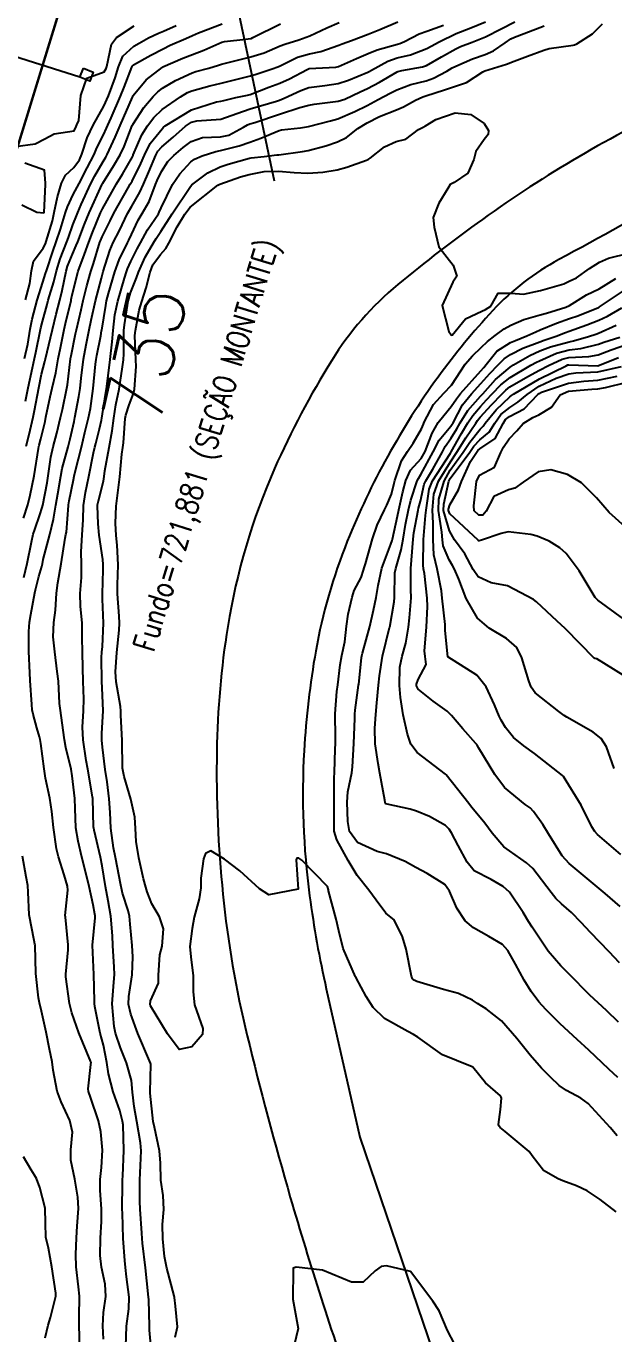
# Model space of a CAD drawing. Header units: metres. Extents: x 318500 to 325275, y 7408834 to 7428799.
# Drawn here: x 321873.6 to 321913.8, y 7416628.4 to 7416717.8 of the extents above; entities that cross this region are included whole.
import ezdxf
from ezdxf.enums import TextEntityAlignment as Align

# ---------------------------------------------------------------- set-up
doc = ezdxf.new("R2010")
doc.units = ezdxf.units.M
doc.header["$MEASUREMENT"] = 0
doc.linetypes.add('CONTINUO', pattern=[0])
for name, color, linetype in [('Cotas', 45, 'Continuous'), ('Curvas de Nivel 1m', 11, 'Continuous'), ('Curvas de Nivel 5m', 15, 'Continuous'), ('Linha Férrea', 20, 'Continuous'), ('Pórticos', 45, 'Continuous'), ('TEXTO', 45, 'Continuous'), ('Vias Primárias', 230, 'Continuous')]:
    doc.layers.add(name, color=color, linetype=linetype)
doc.styles.add('ROMANS', font='romans', dxfattribs={"height": 0.2})
doc.styles.add('Style-STANDARD', font='STANDARD.shx')

msp = doc.modelspace()

# ---------------------------------------------------------------- linework, layer by layer
at = {"layer": 'Curvas de Nivel 1m', "flags": 128}
for points, elevation in [([(321873.43, 7416684.163), (321873.705, 7416685.063), (321873.885, 7416685.725), (321874.157, 7416687.056), (321874.45, 7416688.913), (321874.477, 7416689.052), (321874.5, 7416689.143), (321874.598, 7416689.575), (321874.892, 7416690.771), (321874.955, 7416691.047), (321875.246, 7416692.439), (321875.387, 7416693.043), (321875.618, 7416694.082), (321875.796, 7416695.039), (321875.936, 7416695.783), (321876.203, 7416697.035), (321876.296, 7416697.444), (321876.664, 7416699.031), (321876.674, 7416699.087), (321876.734, 7416699.401), (321877.161, 7416701.024), (321877.597, 7416702.188), (321877.892, 7416703.013), (321878.129, 7416703.671), (321878.675, 7416705.002), (321878.813, 7416705.287), (321879.782, 7416706.986), (321880.174, 7416707.646), (321880.858, 7416708.84), (321880.902, 7416708.926), (321880.92, 7416708.969), (321881.506, 7416710.338), (321881.887, 7416710.96), (321882.327, 7416711.524), (321882.901, 7416712.072), (321884.137, 7416712.932), (321884.616, 7416713.223), (321884.916, 7416713.349), (321886.143, 7416713.68), (321886.925, 7416713.877), (321887.737, 7416714.073), (321888.932, 7416714.362), (321889.317, 7416714.482), (321890.411, 7416714.848), (321890.799, 7416714.986), (321890.943, 7416715.053), (321892.128, 7416715.647), (321892.956, 7416715.876), (321893.731, 7416716.029), (321894.965, 7416716.463), (321895.198, 7416716.555), (321895.818, 7416716.777), (321896.975, 7416717.226), (321897.76, 7416717.531), (321898.983, 7416718.05)], 729), ([(321873.599, 7416689.065), (321873.796, 7416689.869), (321874.083, 7416691.058), (321874.181, 7416691.503), (321874.466, 7416693.053), (321874.659, 7416693.993), (321874.867, 7416694.849), (321874.916, 7416695.048), (321875.252, 7416696.484), (321875.389, 7416697.043), (321875.655, 7416698.101), (321875.903, 7416699.038), (321876.065, 7416699.708), (321876.333, 7416701.034), (321876.427, 7416701.361), (321876.767, 7416702.189), (321877.026, 7416702.776), (321877.125, 7416703.025), (321877.582, 7416704.234), (321877.91, 7416705.014), (321878.791, 7416706.962), (321878.805, 7416707), (321878.831, 7416707.048), (321879.601, 7416708.237), (321880.029, 7416708.982), (321880.293, 7416709.555), (321880.85, 7416710.971), (321880.891, 7416711.056), (321881.647, 7416712.218), (321882.273, 7416712.956), (321882.592, 7416713.276), (321882.919, 7416713.538), (321883.804, 7416714.06), (321884.935, 7416714.574), (321885.195, 7416714.657), (321886.082, 7416714.903), (321886.734, 7416715.103), (321886.944, 7416715.168), (321888.313, 7416715.513), (321888.952, 7416715.66), (321889.862, 7416715.951), (321890.964, 7416716.415), (321891.273, 7416716.528), (321892.23, 7416716.821), (321892.973, 7416717.101), (321894.135, 7416717.642), (321894.982, 7416718.024)], 728), ([(321878.875, 7416628.078), (321878.839, 7416628.984), (321878.888, 7416629.9), (321879.04, 7416630.982), (321878.991, 7416631.824), (321878.746, 7416632.987), (321878.66, 7416633.79), (321878.683, 7416634.988), (321878.757, 7416636.117), (321878.748, 7416636.987), (321878.666, 7416638.242), (321878.667, 7416638.989), (321878.749, 7416639.799), (321878.817, 7416640.987), (321878.711, 7416642.246), (321878.552, 7416642.991), (321878.004, 7416644.602), (321877.856, 7416645.002), (321877.831, 7416645.182), (321878.028, 7416646.846), (321878.036, 7416647), (321878.03, 7416647.031), (321877.19, 7416649.009), (321876.719, 7416650.375), (321876.567, 7416651.015), (321876.307, 7416652.819), (321876.305, 7416653.018), (321876.469, 7416654.683), (321876.464, 7416655.017), (321876.278, 7416656.909), (321876.276, 7416657.019), (321876.455, 7416658.749), (321876.424, 7416659.018), (321876.202, 7416659.792), (321875.81, 7416661.026), (321875.684, 7416661.573), (321875.471, 7416663.032), (321875.355, 7416664.127), (321875.207, 7416665.036), (321874.931, 7416666.4), (321874.836, 7416667.042), (321874.61, 7416668.761), (321874.555, 7416669.047), (321874.512, 7416669.227), (321874.338, 7416669.846), (321874.068, 7416670.775), (321874.017, 7416671.055), (321873.985, 7416671.426), (321873.872, 7416673.058), (321873.854, 7416673.592), (321873.787, 7416675.059), (321873.772, 7416676.408), (321873.835, 7416677.059), (321873.919, 7416677.577), (321874.197, 7416679.054), (321874.243, 7416679.273), (321874.477, 7416680.171), (321874.678, 7416680.856), (321874.719, 7416681.047), (321874.771, 7416681.326), (321875.208, 7416683.043), (321875.476, 7416684.09), (321875.635, 7416685.039), (321875.76, 7416685.83), (321875.965, 7416687.036), (321876.066, 7416687.544), (321876.465, 7416689.031), (321876.494, 7416689.128), (321876.598, 7416689.575), (321876.875, 7416690.767), (321876.929, 7416691.025), (321877.205, 7416692.458), (321877.289, 7416693.02), (321877.362, 7416693.724), (321877.523, 7416695.017), (321877.697, 7416696.003), (321877.91, 7416697.012), (321878.047, 7416697.673), (321878.342, 7416699.006), (321878.746, 7416700.559), (321878.871, 7416700.998), (321879.316, 7416702.447), (321879.55, 7416702.988), (321879.966, 7416703.809), (321880.534, 7416704.974), (321880.815, 7416705.48), (321881.363, 7416706.426), (321881.612, 7416706.962), (321881.99, 7416707.811), (321882.461, 7416708.954), (321882.597, 7416709.219), (321882.869, 7416709.531), (321883.638, 7416710.179), (321884.482, 7416710.926), (321884.893, 7416711.198), (321885.271, 7416711.292), (321886.895, 7416711.401), (321887.989, 7416711.789), (321888.902, 7416712.113), (321890.7, 7416712.635), (321890.909, 7416712.707), (321891.229, 7416712.835), (321892.366, 7416713.371), (321892.921, 7416713.569), (321894.006, 7416713.717), (321894.926, 7416713.849), (321895.627, 7416714.082), (321896.938, 7416714.619), (321897.032, 7416714.665), (321897.182, 7416714.756), (321898.307, 7416715.382), (321898.953, 7416715.59), (321899.863, 7416715.815), (321900.963, 7416716.244), (321901.265, 7416716.406), (321901.806, 7416716.697), (321902.976, 7416717.256), (321903.976, 7416717.661), (321904.984, 7416718.051)], 731), ([(321880.4, 7416627.584), (321880.465, 7416628.96), (321880.625, 7416630.14), (321880.633, 7416630.958), (321880.463, 7416632.338), (321880.388, 7416632.962), (321880.34, 7416633.448), (321880.235, 7416634.965), (321880.173, 7416636.688), (321880.169, 7416636.966), (321880.185, 7416638.707), (321880.188, 7416638.966), (321880.201, 7416639.234), (321880.278, 7416640.965), (321880.226, 7416642.717), (321880.188, 7416642.967), (321879.991, 7416643.707), (321879.549, 7416644.977), (321879.233, 7416646.193), (321879.121, 7416646.984), (321878.873, 7416648.162), (321878.657, 7416648.991), (321878.287, 7416650.797), (321878.27, 7416650.997), (321878.271, 7416651.177), (321878.227, 7416652.998), (321878.14, 7416655), (321878.314, 7416656.852), (321878.31, 7416656.998), (321878.289, 7416657.116), (321878.177, 7416657.743), (321877.905, 7416659.003), (321877.81, 7416659.39), (321877.414, 7416661.008), (321877.146, 7416662.102), (321876.995, 7416663.013), (321876.956, 7416664.32), (321876.933, 7416665.013), (321876.751, 7416666.558), (321876.668, 7416667.016), (321876.322, 7416668.491), (321876.211, 7416669.022), (321875.994, 7416670.673), (321875.938, 7416671.026), (321875.877, 7416671.507), (321875.799, 7416673.029), (321875.728, 7416673.692), (321875.551, 7416675.033), (321875.447, 7416676.061), (321875.501, 7416677.034), (321875.606, 7416677.869), (321875.669, 7416679.032), (321875.762, 7416679.739), (321875.986, 7416681.028), (321876.263, 7416682.788), (321876.322, 7416683.032), (321876.348, 7416683.196), (321876.492, 7416685.03), (321876.496, 7416685.075), (321876.545, 7416685.33), (321876.827, 7416686.766), (321876.881, 7416687.025), (321876.968, 7416687.418), (321877.373, 7416689.018), (321877.617, 7416690.003), (321877.854, 7416691.011), (321877.985, 7416691.655), (321878.178, 7416693.007), (321878.336, 7416694.675), (321878.373, 7416695.004), (321878.419, 7416695.259), (321878.694, 7416696.621), (321878.756, 7416696.942), (321878.764, 7416696.999), (321879.034, 7416698.687), (321879.098, 7416698.994), (321879.237, 7416699.494), (321879.66, 7416700.986), (321879.944, 7416701.8), (321880.523, 7416702.974), (321880.613, 7416703.142), (321880.788, 7416703.533), (321881.262, 7416704.506), (321881.536, 7416704.963), (321881.995, 7416705.781), (321882.446, 7416706.954), (321882.554, 7416707.233), (321882.843, 7416707.846), (321883.275, 7416708.522), (321883.693, 7416708.938), (321884.326, 7416709.47), (321884.875, 7416709.889), (321885.638, 7416710.149), (321886.88, 7416710.197), (321887.446, 7416710.319), (321888.456, 7416710.874), (321888.729, 7416711.035), (321888.892, 7416711.093), (321889.22, 7416711.191), (321890.899, 7416711.753), (321892.304, 7416712.219), (321892.906, 7416712.375), (321893.287, 7416712.426), (321894.908, 7416712.631), (321895.38, 7416712.783), (321896.411, 7416713.274), (321896.921, 7416713.512), (321897.737, 7416713.939), (321898.939, 7416714.653), (321898.993, 7416714.675), (321899.27, 7416714.727), (321900.673, 7416714.984), (321900.946, 7416715.082), (321901.986, 7416715.664), (321902.963, 7416716.22), (321903.274, 7416716.366), (321904.079, 7416716.663), (321904.974, 7416717.026), (321906.045, 7416717.573), (321906.984, 7416718.064)], 732), ([(321872.867, 7416709.554), (321874.208, 7416709.722), (321874.875, 7416710.074), (321875.517, 7416710.407), (321876.884, 7416710.614), (321877.01, 7416710.907), (321877.056, 7416711.028), (321877.196, 7416711.328), (321877.339, 7416713.024), (321877.735, 7416714.211), (321878.935, 7416714.651), (321879.075, 7416714.861), (321879.106, 7416714.998), (321879.432, 7416716.524), (321879.769, 7416716.988), (321880.978, 7416717.778)], 724), ([(321873.492, 7416695.068), (321873.706, 7416696.043), (321873.884, 7416697.062), (321874.013, 7416697.758), (321874.343, 7416699.056), (321874.742, 7416700.284), (321874.93, 7416700.867), (321874.985, 7416701.048), (321875.431, 7416702.383), (321875.658, 7416703.041), (321875.941, 7416703.891), (321876.297, 7416705.035), (321876.428, 7416705.42), (321876.822, 7416706.257), (321877.212, 7416707.024), (321877.774, 7416708.088), (321878.236, 7416709.009), (321878.43, 7416709.444), (321878.88, 7416710.351), (321879.095, 7416710.789), (321879.186, 7416710.996), (321879.4, 7416711.498), (321880.038, 7416712.983), (321880.291, 7416713.608), (321880.816, 7416714.972), (321880.857, 7416715.056), (321880.942, 7416715.13), (321882.127, 7416715.783), (321882.959, 7416716.221), (321883.449, 7416716.456), (321884.518, 7416716.927), (321884.972, 7416717.132), (321885.366, 7416717.307), (321886.98, 7416717.933)], 726), ([(321873.545, 7416692.158), (321873.746, 7416693.064), (321874.024, 7416694.42), (321874.173, 7416695.057), (321874.262, 7416695.47), (321874.574, 7416697.052), (321874.597, 7416697.156), (321874.708, 7416697.594), (321875.025, 7416698.748), (321875.113, 7416699.046), (321875.485, 7416700.301), (321875.676, 7416701.041), (321875.933, 7416701.867), (321876.369, 7416703.034), (321876.482, 7416703.335), (321876.798, 7416704.197), (321877.03, 7416704.803), (321877.126, 7416705.025), (321877.366, 7416705.572), (321878.017, 7416707.012), (321878.295, 7416707.551), (321878.853, 7416708.512), (321879.039, 7416708.815), (321879.138, 7416708.996), (321879.689, 7416710.177), (321880.03, 7416710.983), (321880.855, 7416712.916), (321880.879, 7416712.97), (321880.887, 7416712.994), (321880.911, 7416713.039), (321881.794, 7416714.095), (321882.892, 7416714.95), (321882.924, 7416714.967), (321882.94, 7416714.977), (321884.307, 7416715.572), (321884.954, 7416715.827), (321885.739, 7416716.128), (321886.967, 7416716.662), (321887.143, 7416716.713), (321888.602, 7416716.874), (321888.927, 7416716.914), (321888.971, 7416716.927), (321889.087, 7416716.984), (321890.981, 7416717.914)], 727), ([(321882.196, 7416626.936), (321882.037, 7416628.688), (321882.027, 7416628.938), (321881.973, 7416630.783), (321881.962, 7416630.939), (321881.837, 7416632.057), (321881.744, 7416632.942), (321881.55, 7416634.628), (321881.521, 7416634.945), (321881.502, 7416635.319), (321881.397, 7416636.948), (321881.375, 7416637.481), (321881.363, 7416638.949), (321881.432, 7416640.435), (321881.456, 7416640.947), (321881.415, 7416641.492), (321881.156, 7416642.952), (321880.969, 7416643.982), (321880.875, 7416644.957), (321880.799, 7416645.739), (321880.451, 7416646.964), (321880.045, 7416647.978), (321879.708, 7416648.975), (321879.603, 7416649.441), (321879.472, 7416650.979), (321879.596, 7416652.469), (321879.633, 7416652.977), (321879.602, 7416653.494), (321879.529, 7416654.979), (321879.508, 7416655.622), (321879.377, 7416656.982), (321879.206, 7416658.01), (321879.032, 7416658.987), (321878.787, 7416660.415), (321878.672, 7416660.993), (321878.248, 7416662.857), (321878.215, 7416663), (321878.211, 7416663.04), (321878.158, 7416665.001), (321878.141, 7416665.132), (321877.813, 7416667.005), (321877.704, 7416667.611), (321877.494, 7416669.008), (321877.456, 7416669.892), (321877.523, 7416671.008), (321877.543, 7416671.827), (321877.498, 7416673.009), (321877.476, 7416673.926), (321877.45, 7416675.01), (321877.43, 7416676), (321877.418, 7416677.01), (321877.324, 7416678.134), (321877.286, 7416679.012), (321877.378, 7416680.109), (321877.392, 7416681.011), (321877.355, 7416681.868), (321877.418, 7416683.016), (321877.488, 7416684.053), (321877.529, 7416685.015), (321877.658, 7416685.909), (321877.88, 7416687.01), (321878.2, 7416688.62), (321878.289, 7416689.005), (321878.349, 7416689.248), (321878.609, 7416690.265), (321878.753, 7416690.862), (321878.776, 7416690.998), (321879.026, 7416692.613), (321879.097, 7416692.993), (321879.168, 7416693.505), (321879.334, 7416694.99), (321879.48, 7416696.196), (321879.551, 7416696.987), (321879.666, 7416698.035), (321879.86, 7416698.983), (321880.324, 7416700.554), (321880.449, 7416700.975), (321880.53, 7416701.196), (321880.761, 7416701.688), (321881.194, 7416702.545), (321881.406, 7416702.964), (321881.9, 7416703.853), (321882.633, 7416704.952), (321882.696, 7416705.067), (321882.814, 7416705.357), (321883.588, 7416706.939), (321884.096, 7416707.676), (321884.854, 7416708.496), (321885.102, 7416708.671), (321885.635, 7416708.908), (321886.554, 7416709.205), (321886.866, 7416709.271), (321888.155, 7416709.593), (321888.875, 7416709.843), (321889.631, 7416710.106), (321890.887, 7416710.646), (321891.037, 7416710.689), (321892.336, 7416710.818), (321892.891, 7416710.916), (321894.4, 7416711.29), (321894.897, 7416711.441), (321896.053, 7416711.925), (321896.906, 7416712.356), (321897.654, 7416712.749), (321898.462, 7416713.191), (321898.92, 7416713.424), (321899.875, 7416713.771), (321900.93, 7416714.025), (321901.434, 7416714.201), (321902.336, 7416714.689), (321902.714, 7416714.913), (321902.945, 7416715.032), (321904.091, 7416715.525), (321904.958, 7416715.836), (321905.524, 7416716.082), (321906.328, 7416716.636), (321906.714, 7416716.891), (321906.974, 7416717.021), (321907.622, 7416717.266), (321908.982, 7416717.793)], 733), ([(321883.783, 7416628.207), (321883.94, 7416628.918), (321883.811, 7416630.332), (321883.731, 7416630.921), (321883.706, 7416631.037), (321883.204, 7416632.926), (321883.062, 7416633.724), (321882.928, 7416634.929), (321882.915, 7416635.9), (321883.017, 7416636.929), (321882.962, 7416637.882), (321882.809, 7416638.931), (321882.781, 7416640.092), (321882.708, 7416640.932), (321882.358, 7416642.552), (321882.288, 7416642.937), (321882.076, 7416644.872), (321882.072, 7416644.939), (321882.11, 7416646.858), (321882.096, 7416646.939), (321882.032, 7416647.096), (321881.24, 7416648.952), (321880.762, 7416650.278), (321880.588, 7416650.963), (321880.607, 7416651.474), (321880.848, 7416652.959), (321880.889, 7416654.198), (321880.842, 7416654.959), (321880.704, 7416656.42), (321880.649, 7416656.963), (321880.563, 7416657.354), (321880.186, 7416658.545), (321880.103, 7416658.885), (321880.084, 7416658.972), (321880.064, 7416659.099), (321879.697, 7416660.978), (321879.575, 7416661.635), (321879.396, 7416662.983), (321879.338, 7416664.062), (321879.28, 7416664.985), (321879.13, 7416666.144), (321879.004, 7416666.989), (321878.81, 7416668.506), (321878.773, 7416668.993), (321878.779, 7416669.438), (321878.854, 7416670.992), (321878.8, 7416672.567), (321878.776, 7416672.994), (321878.755, 7416674.644), (321878.777, 7416674.994), (321878.811, 7416675.391), (321878.875, 7416676.993), (321878.82, 7416678.629), (321878.809, 7416678.995), (321878.86, 7416680.619), (321878.871, 7416680.994), (321878.841, 7416681.343), (321878.591, 7416682.999), (321878.522, 7416683.78), (321878.476, 7416685.001), (321878.483, 7416685.059), (321878.545, 7416685.332), (321878.874, 7416686.687), (321878.923, 7416686.995), (321878.971, 7416687.391), (321879.269, 7416688.99), (321879.477, 7416690.117), (321879.589, 7416690.985), (321879.729, 7416691.888), (321879.956, 7416692.98), (321880.188, 7416694.5), (321880.248, 7416694.976), (321880.274, 7416695.378), (321880.278, 7416696.976), (321880.308, 7416697.374), (321880.569, 7416698.972), (321880.736, 7416699.545), (321881.139, 7416700.574), (321881.281, 7416700.965), (321881.74, 7416701.985), (321882.306, 7416702.955), (321882.487, 7416703.25), (321882.792, 7416703.735), (321883.568, 7416704.939), (321884.829, 7416706.821), (321884.913, 7416706.919), (321886.002, 7416707.743), (321886.849, 7416708.154), (321887.402, 7416708.334), (321888.858, 7416708.746), (321888.962, 7416708.765), (321889.862, 7416708.855), (321890.737, 7416708.967), (321890.862, 7416708.986), (321892.475, 7416709.207), (321892.867, 7416709.274), (321894.075, 7416709.595), (321894.876, 7416709.854), (321895.495, 7416710.167), (321896.267, 7416710.769), (321896.894, 7416711.165), (321897.737, 7416711.586), (321898.903, 7416712.057), (321899.374, 7416712.257), (321900.197, 7416712.717), (321900.693, 7416712.933), (321900.914, 7416712.995), (321902.187, 7416713.425), (321902.925, 7416713.666), (321903.678, 7416713.92), (321904.808, 7416714.652), (321904.892, 7416714.7), (321904.941, 7416714.715), (321906.416, 7416715.168), (321906.951, 7416715.379), (321907.854, 7416715.719), (321908.963, 7416716.131), (321909.327, 7416716.232), (321910.968, 7416716.464), (321911.053, 7416716.485), (321911.215, 7416716.568), (321912.285, 7416717.249), (321912.984, 7416717.913)], 734), ([(321873.296, 7416705.554), (321874.335, 7416705.057), (321874.81, 7416705.018), (321874.823, 7416705.037), (321874.923, 7416706.955), (321874.924, 7416707.049), (321874.843, 7416707.939), (321873.511, 7416708.409)], 724), ([(321913.972, 7416641.974), (321913.501, 7416642.525), (321912.004, 7416644.173), (321911.503, 7416644.548), (321910.523, 7416645.07), (321910.018, 7416645.412), (321909.411, 7416645.966), (321908.811, 7416646.588), (321908.043, 7416647.478), (321907.127, 7416648.609), (321906.078, 7416649.821), (321905.02, 7416650.636), (321904.446, 7416650.998), (321904.096, 7416651.239), (321903.127, 7416651.692), (321902.103, 7416651.965), (321900.296, 7416652.51), (321900.109, 7416652.597), (321900.051, 7416652.642), (321900.005, 7416652.702), (321899.936, 7416652.88), (321899.561, 7416654.709), (321899.317, 7416655.549), (321898.735, 7416656.722), (321898.42, 7416656.974), (321898.175, 7416657.186), (321897.516, 7416658.072), (321897.006, 7416658.748), (321896.205, 7416659.752), (321895.59, 7416660.766), (321894.821, 7416662.194), (321894.637, 7416662.776), (321894.633, 7416664.41), (321894.642, 7416664.776), (321894.654, 7416666.417), (321894.67, 7416666.776), (321894.718, 7416668.382), (321894.73, 7416668.776), (321894.731, 7416669.173), (321894.711, 7416670.785), (321894.83, 7416672.327), (321894.888, 7416672.782), (321895.046, 7416674.135), (321895.161, 7416674.779), (321895.363, 7416675.719), (321895.494, 7416676.774), (321895.609, 7416677.606), (321895.871, 7416678.769), (321896.018, 7416679.216), (321896.48, 7416680.095), (321896.643, 7416680.602), (321896.686, 7416680.757), (321896.773, 7416681.036), (321897.26, 7416682.749), (321897.58, 7416683.689), (321898.082, 7416684.737), (321898.239, 7416685.04), (321898.556, 7416685.804), (321898.748, 7416686.548), (321898.787, 7416686.728), (321899.242, 7416688.065), (321899.66, 7416688.719), (321900.043, 7416689.27), (321900.613, 7416690.269), (321900.74, 7416690.586), (321900.783, 7416690.708), (321901.422, 7416691.915), (321902.145, 7416692.688), (321902.656, 7416693.236), (321903.589, 7416694.666), (321904.089, 7416695.249), (321904.688, 7416695.817), (321905.117, 7416696.222), (321905.645, 7416696.641), (321906.262, 7416697.079), (321906.711, 7416697.351), (321907.596, 7416697.738), (321908.722, 7416698.051), (321909.152, 7416698.166), (321910.476, 7416698.574), (321910.731, 7416698.688), (321911.885, 7416699.412), (321912.743, 7416699.831), (321913.883, 7416700.533)], 736), ([(321914.024, 7416645.954), (321913.415, 7416646.526), (321912.049, 7416647.829), (321911.248, 7416648.552), (321910.076, 7416649.606), (321909.103, 7416650.585), (321908.622, 7416651.119), (321908.102, 7416651.82), (321907.634, 7416652.605), (321907.038, 7416653.699), (321906.513, 7416654.616), (321906.146, 7416655.046), (321905.2, 7416655.589), (321904.163, 7416656.174), (321903.592, 7416656.659), (321903.019, 7416657.508), (321902.521, 7416658.675), (321902.197, 7416659.14), (321901.006, 7416659.894), (321900.214, 7416660.294), (321899.499, 7416660.711), (321898.228, 7416661.235), (321897.582, 7416661.387), (321896.239, 7416662.001), (321895.7, 7416662.765), (321895.579, 7416663.445), (321895.538, 7416664.767), (321895.578, 7416665.47), (321895.851, 7416666.764), (321895.906, 7416667.164), (321895.979, 7416668.764), (321896.046, 7416670.462), (321896.055, 7416670.764), (321896.077, 7416671.042), (321896.31, 7416672.761), (321896.317, 7416672.825), (321896.391, 7416673.474), (321896.519, 7416674.648), (321896.537, 7416674.758), (321896.579, 7416674.925), (321897.086, 7416676.75), (321897.33, 7416677.864), (321897.51, 7416678.744), (321897.647, 7416679.567), (321897.89, 7416680.739), (321898.506, 7416682.371), (321898.607, 7416682.631), (321898.632, 7416682.729), (321898.973, 7416684.286), (321899.061, 7416684.725), (321899.329, 7416685.952), (321899.529, 7416686.72), (321899.858, 7416687.437), (321900.585, 7416688.238), (321900.849, 7416688.706), (321901.336, 7416689.973), (321901.758, 7416690.693), (321902.137, 7416691.177), (321902.636, 7416691.779), (321903.002, 7416692.317), (321903.271, 7416692.671), (321904.666, 7416694.224), (321904.872, 7416694.444), (321905.036, 7416694.646), (321905.756, 7416695.567), (321906.693, 7416696.167), (321907.022, 7416696.298), (321907.801, 7416696.613), (321908.418, 7416696.89), (321908.706, 7416697.018), (321909.821, 7416697.475), (321910.718, 7416697.787), (321911.297, 7416697.988), (321912.703, 7416698.55), (321912.722, 7416698.558), (321912.763, 7416698.582), (321914.744, 7416699.915)], 737), ([(321914.078, 7416649.725), (321913.256, 7416650.528), (321912.1, 7416651.568), (321911.621, 7416652.063), (321911.151, 7416652.554), (321910.125, 7416653.574), (321909.27, 7416654.583), (321908.164, 7416656.216), (321907.928, 7416656.602), (321907.553, 7416657.229), (321906.623, 7416658.616), (321906.196, 7416659.005), (321905.364, 7416659.472), (321904.211, 7416660.078), (321903.723, 7416660.657), (321903.116, 7416661.788), (321902.656, 7416662.674), (321902.498, 7416662.922), (321902.255, 7416663.163), (321901.164, 7416663.788), (321900.265, 7416664.153), (321899.833, 7416664.274), (321898.269, 7416664.618), (321898.183, 7416664.645), (321898.12, 7416664.732), (321898.106, 7416664.899), (321897.764, 7416666.738), (321897.646, 7416667.404), (321897.445, 7416668.743), (321897.41, 7416669.813), (321897.483, 7416670.743), (321897.559, 7416671.545), (321897.677, 7416672.741), (321897.737, 7416673.393), (321897.938, 7416674.737), (321898.43, 7416676.684), (321898.44, 7416676.72), (321898.737, 7416678.446), (321898.763, 7416678.727), (321898.795, 7416680.418), (321898.849, 7416680.726), (321899.226, 7416682), (321899.36, 7416682.721), (321899.526, 7416683.719), (321899.722, 7416684.718), (321899.883, 7416685.384), (321900.32, 7416686.712), (321900.406, 7416686.878), (321900.574, 7416687.131), (321901.403, 7416688.698), (321901.812, 7416689.481), (321902.617, 7416690.451), (321902.714, 7416690.583), (321902.763, 7416690.678), (321903.415, 7416691.892), (321904.03, 7416692.659), (321904.657, 7416693.357), (321905.276, 7416694.032), (321905.857, 7416694.638), (321906.261, 7416695.049), (321906.681, 7416695.346), (321907.538, 7416695.767), (321908.694, 7416696.213), (321908.983, 7416696.309), (321909.8, 7416696.583), (321910.448, 7416696.83), (321910.705, 7416696.932), (321911.907, 7416697.363), (321912.717, 7416697.683), (321913.308, 7416697.954), (321914.302, 7416698.526)], 738), ([(321914.129, 7416653.781), (321913.437, 7416654.527), (321912.16, 7416655.845), (321911.507, 7416656.55), (321910.848, 7416657.231), (321910.182, 7416657.811), (321909.79, 7416658.179), (321909.467, 7416658.581), (321908.214, 7416660.229), (321907.791, 7416660.604), (321906.236, 7416661.714), (321905.442, 7416662.632), (321904.937, 7416663.323), (321904.265, 7416664.126), (321904.028, 7416664.414), (321903.844, 7416664.656), (321902.299, 7416666.621), (321902.246, 7416666.681), (321900.322, 7416668.156), (321899.88, 7416668.714), (321899.655, 7416669.399), (321899.351, 7416670.72), (321899.181, 7416671.909), (321899.103, 7416672.723), (321899.132, 7416673.99), (321899.298, 7416674.721), (321899.529, 7416675.608), (321899.72, 7416676.717), (321899.796, 7416677.36), (321899.897, 7416678.716), (321899.891, 7416679.294), (321899.88, 7416680.716), (321899.924, 7416681.287), (321900.032, 7416682.715), (321900.084, 7416683.147), (321900.383, 7416684.712), (321900.414, 7416684.84), (321900.549, 7416685.328), (321900.802, 7416686.471), (321900.895, 7416686.705), (321901.386, 7416687.506), (321902.04, 7416688.688), (321902.231, 7416689.049), (321902.604, 7416689.597), (321903.024, 7416690.264), (321903.249, 7416690.671), (321903.779, 7416691.517), (321904.648, 7416692.493), (321904.727, 7416692.571), (321904.793, 7416692.649), (321905.669, 7416693.631), (321906.669, 7416694.481), (321906.885, 7416694.627), (321908.014, 7416695.276), (321908.685, 7416695.58), (321909.419, 7416695.859), (321910.695, 7416696.213), (321910.988, 7416696.274), (321912.016, 7416696.557), (321912.522, 7416696.733), (321912.704, 7416696.804), (321913.911, 7416697.333)], 739), ([(321914.23, 7416661.173), (321912.636, 7416662.544), (321912.452, 7416662.747), (321912.255, 7416663.079), (321911.509, 7416664.558), (321910.299, 7416666.509), (321910.241, 7416666.571), (321908.322, 7416668.083), (321907.601, 7416668.611), (321906.891, 7416669.177), (321906.342, 7416669.859), (321906.063, 7416670.349), (321905.922, 7416670.634), (321905.593, 7416671.406), (321905.038, 7416672.643), (321904.392, 7416673.436), (321902.41, 7416674.68), (321902.224, 7416676.479), (321902.225, 7416676.683), (321902.224, 7416676.893), (321902.03, 7416678.686), (321901.969, 7416679.186), (321901.682, 7416680.692), (321901.454, 7416681.65), (321901.396, 7416682.697), (321901.406, 7416683.818), (321901.369, 7416684.698), (321901.461, 7416685.792), (321901.778, 7416686.692), (321902.583, 7416687.998), (321903.031, 7416688.673), (321903.628, 7416689.641), (321904.315, 7416690.655), (321904.444, 7416690.831), (321904.626, 7416691.053), (321905.393, 7416691.888), (321906.106, 7416692.635), (321906.378, 7416692.908), (321906.655, 7416693.125), (321907.877, 7416693.827), (321908.667, 7416694.269), (321909.292, 7416694.591), (321910.228, 7416695.025), (321910.678, 7416695.124), (321912.046, 7416695.189), (321912.682, 7416695.317), (321913.578, 7416695.646), (321914.693, 7416696.042)], 741), ([(321913.775, 7416667.061), (321913.245, 7416668.536), (321912.893, 7416669.099), (321912.34, 7416669.548), (321910.539, 7416670.568), (321910.352, 7416670.688), (321909.988, 7416670.943), (321908.374, 7416672.225), (321908.109, 7416672.604), (321907.95, 7416673.043), (321907.475, 7416674.614), (321907.121, 7416675.324), (321906.423, 7416675.946), (321905.227, 7416676.642), (321904.44, 7416677.337), (321903.658, 7416678.662), (321903.151, 7416679.999), (321902.87, 7416680.674), (321902.737, 7416680.92), (321902.496, 7416681.314), (321902.08, 7416682.261), (321902.036, 7416682.687), (321901.998, 7416683.207), (321901.764, 7416684.692), (321901.793, 7416685.45), (321902.161, 7416686.686), (321902.577, 7416687.427), (321903.459, 7416688.667), (321903.911, 7416689.35), (321904.614, 7416690.242), (321904.813, 7416690.452), (321904.966, 7416690.647), (321905.719, 7416691.554), (321906.647, 7416692.442), (321906.751, 7416692.526), (321906.893, 7416692.626), (321908.661, 7416693.681), (321910.492, 7416694.573), (321910.615, 7416694.627), (321910.671, 7416694.636), (321912.659, 7416694.561), (321914.077, 7416695.132)], 742), ([(321914.394, 7416673.423), (321912.594, 7416674.547), (321912.44, 7416674.58), (321912.41, 7416674.59), (321910.48, 7416676.57), (321910.431, 7416676.617), (321909.888, 7416677.128), (321908.458, 7416678.441), (321908.257, 7416678.603), (321906.474, 7416679.541), (321905.369, 7416679.748), (321904.483, 7416680.156), (321904.134, 7416680.655), (321903.569, 7416681.732), (321902.871, 7416682.675), (321902.519, 7416683.301), (321902.12, 7416684.686), (321902.124, 7416685.109), (321902.48, 7416686.681), (321902.572, 7416686.861), (321903.91, 7416688.66), (321904.188, 7416689.064), (321904.603, 7416689.508), (321905.226, 7416690.029), (321905.619, 7416690.64), (321906.037, 7416691.228), (321906.636, 7416691.712), (321907.191, 7416692.072), (321907.83, 7416692.612), (321908.656, 7416693.178), (321909.799, 7416693.72), (321910.665, 7416694.024), (321911.154, 7416694.076), (321912.666, 7416694.163), (321914.27, 7416694.526)], 743), ([(321914.441, 7416677.249), (321912.645, 7416678.547), (321912.463, 7416678.744), (321911.375, 7416680.561), (321910.502, 7416681.742), (321910.067, 7416682.138), (321909.323, 7416682.588), (321908.515, 7416682.925), (321908.087, 7416683.035), (321906.519, 7416683.222), (321906.051, 7416683.101), (321904.702, 7416682.648), (321904.552, 7416682.607), (321904.51, 7416682.608), (321904.492, 7416682.632), (321904.473, 7416682.651), (321902.537, 7416684.46), (321902.451, 7416684.681), (321902.455, 7416684.767), (321902.546, 7416685.074), (321903.139, 7416686.094), (321903.343, 7416686.668), (321903.951, 7416688.027), (321904.377, 7416688.653), (321904.464, 7416688.78), (321904.594, 7416688.901), (321905.636, 7416689.608), (321906.182, 7416690.634), (321906.352, 7416690.905), (321906.627, 7416691.097), (321907.63, 7416691.62), (321908.549, 7416692.602), (321908.651, 7416692.682), (321908.815, 7416692.761), (321910.658, 7416693.386), (321911.704, 7416693.515), (321912.66, 7416693.586), (321913.985, 7416693.852)], 744), ([(321874.907, 7416628.159), (321875.115, 7416629.03), (321875.259, 7416629.567), (321875.635, 7416631.023), (321875.634, 7416631.211), (321875.351, 7416633.027), (321875.127, 7416634.296), (321874.944, 7416635.034), (321874.913, 7416636.006), (321874.888, 7416637.035), (321874.534, 7416638.428), (321874.304, 7416639.044), (321874.174, 7416639.288), (321873.936, 7416639.648), (321873.412, 7416640.526)], 729), ([(321902.865, 7416627.748), (321902.377, 7416628.671), (321901.81, 7416630.007), (321901.382, 7416630.684), (321899.85, 7416632.7), (321898.22, 7416633.091), (321897.853, 7416633.041), (321897.455, 7416632.736), (321896.623, 7416631.963), (321895.838, 7416631.966), (321893.85, 7416632.78), (321892.051, 7416633.006), (321891.851, 7416632.934), (321891.832, 7416632.81), (321891.82, 7416630.81), (321892.182, 7416628.804), (321891.773, 7416627.09)], 734)]:
    msp.add_lwpolyline(points, dxfattribs=dict(at, elevation=elevation))
at = {"layer": 'Curvas de Nivel 5m', "flags": 128}
for points, elevation in [([(321873.441, 7416680.1), (321873.659, 7416681.062), (321873.966, 7416682.519), (321874.09, 7416683.056), (321874.182, 7416683.388), (321874.53, 7416684.385), (321874.699, 7416684.887), (321874.734, 7416685.048), (321875.027, 7416686.581), (321875.102, 7416687.045), (321875.296, 7416688.329), (321875.454, 7416689.041), (321875.691, 7416689.952), (321875.951, 7416691.037), (321876.074, 7416691.59), (321876.376, 7416693.033), (321876.418, 7416693.267), (321876.631, 7416695.03), (321876.636, 7416695.065), (321876.673, 7416695.251), (321876.974, 7416696.748), (321877.033, 7416697.025), (321877.352, 7416698.389), (321877.498, 7416699.018), (321877.747, 7416700.022), (321878.025, 7416701.011), (321878.204, 7416701.563), (321878.635, 7416703.002), (321878.673, 7416703.111), (321878.786, 7416703.369), (321879.329, 7416704.465), (321879.598, 7416704.988), (321880.576, 7416706.722), (321880.717, 7416706.972), (321880.761, 7416707.042), (321880.833, 7416707.174), (321881.438, 7416708.377), (321881.688, 7416708.962), (321882.079, 7416709.751), (321882.887, 7416710.762), (321882.982, 7416710.855), (321883.1, 7416710.947), (321884.901, 7416712.042), (321886.6, 7416712.588), (321886.908, 7416712.641), (321887.104, 7416712.692), (321887.92, 7416712.88), (321888.732, 7416713.052), (321888.914, 7416713.107), (321890.184, 7416713.588), (321890.925, 7416713.871), (321891.589, 7416714.171), (321892.805, 7416714.812), (321892.895, 7416714.856), (321892.941, 7416714.867), (321894.766, 7416714.969), (321894.943, 7416715.012), (321896.16, 7416715.564), (321896.957, 7416715.901), (321897.576, 7416716.136), (321898.967, 7416716.529), (321899.124, 7416716.572), (321899.453, 7416716.725), (321900.453, 7416717.237), (321900.977, 7416717.43), (321902.123, 7416717.834)], 730), ([(321873.56, 7416699.068), (321873.861, 7416700.183), (321873.965, 7416701.062), (321874.108, 7416701.712), (321874.773, 7416702.606), (321874.923, 7416702.903), (321874.969, 7416703.048), (321875.389, 7416704.457), (321875.523, 7416705.043), (321875.75, 7416706.112), (321876.022, 7416707.038), (321876.285, 7416707.589), (321876.846, 7416708.117), (321877.246, 7416708.632), (321877.408, 7416709.022), (321877.763, 7416710.131), (321878.169, 7416711.011), (321878.903, 7416712.297), (321879.221, 7416712.995), (321879.687, 7416714.23), (321879.916, 7416714.985), (321880.216, 7416715.716), (321880.961, 7416716.396), (321881.329, 7416716.602), (321881.956, 7416716.96), (321882.634, 7416717.293), (321882.975, 7416717.429), (321883.858, 7416717.816)], 725), ([(321913.904, 7416636.783), (321912.82, 7416637.627), (321911.925, 7416638.202), (321911.2, 7416638.551), (321910.269, 7416638.9), (321909.935, 7416639.021), (321908.952, 7416639.597), (321908.176, 7416640.597), (321907.955, 7416640.902), (321906.322, 7416642.269), (321905.979, 7416642.545), (321905.916, 7416642.621), (321905.866, 7416642.738), (321905.997, 7416643.758), (321906.08, 7416644.548), (321906.062, 7416644.619), (321906.011, 7416644.7), (321904.975, 7416645.591), (321904.106, 7416646.649), (321904.031, 7416646.699), (321903.949, 7416646.733), (321902.042, 7416647.503), (321900.352, 7416648.697), (321900.063, 7416648.893), (321899.686, 7416649.086), (321898.079, 7416649.981), (321897.318, 7416650.742), (321896.822, 7416651.474), (321896.151, 7416652.759), (321896.111, 7416652.837), (321895.254, 7416654.769), (321894.968, 7416655.962), (321894.773, 7416656.774), (321894.257, 7416658.711), (321894.246, 7416658.779), (321894.193, 7416659.008), (321892.426, 7416660.807), (321892.222, 7416660.941), (321892.097, 7416660.937), (321892.038, 7416660.813), (321892.19, 7416658.81), (321890.186, 7416658.44), (321889.541, 7416658.846), (321888.208, 7416660.061), (321887.149, 7416660.876), (321886.228, 7416661.43), (321885.861, 7416661.26), (321885.712, 7416660.898), (321885.532, 7416659.568), (321885.524, 7416658.9), (321885.429, 7416658.148), (321885.088, 7416656.906), (321884.934, 7416656.132), (321884.787, 7416654.91), (321884.842, 7416654.196), (321885.002, 7416652.907), (321885.005, 7416651.812), (321885.097, 7416650.905), (321885.665, 7416649.297), (321885.644, 7416648.896), (321884.919, 7416648.035), (321884.044, 7416647.875), (321883.254, 7416648.928), (321882.089, 7416650.846), (321882.067, 7416650.94), (321882.093, 7416651.197), (321882.634, 7416652.406), (321882.648, 7416652.935), (321882.738, 7416654.327), (321882.89, 7416654.933), (321882.98, 7416656.11), (321882.709, 7416656.935), (321882.179, 7416657.811), (321881.878, 7416658.635), (321881.786, 7416658.946), (321881.616, 7416659.532), (321881.299, 7416660.954), (321881.114, 7416662.08), (321881.078, 7416662.958), (321881.022, 7416663.723), (321880.761, 7416664.963), (321880.293, 7416666.508), (321880.205, 7416666.971), (321880.193, 7416667.08), (321880.153, 7416668.973), (321880.072, 7416670.699), (321880.071, 7416670.974), (321880.039, 7416671.291), (321879.74, 7416672.98), (321879.7, 7416673.671), (321879.795, 7416674.979), (321879.95, 7416676.502), (321879.977, 7416676.977), (321879.956, 7416677.459), (321879.851, 7416678.979), (321879.851, 7416679.597), (321879.895, 7416680.979), (321879.825, 7416682.302), (321879.753, 7416682.981), (321879.699, 7416683.805), (321879.746, 7416684.982), (321879.836, 7416685.695), (321879.993, 7416686.979), (321880.14, 7416688.531), (321880.213, 7416688.976), (321880.257, 7416689.313), (321880.368, 7416690.974), (321880.403, 7416691.193), (321880.634, 7416691.902), (321880.943, 7416692.67), (321880.996, 7416692.967), (321881.107, 7416694.524), (321881.094, 7416694.966), (321881.034, 7416696.627), (321881.06, 7416696.966), (321881.325, 7416698.36), (321881.492, 7416698.962), (321881.798, 7416699.901), (321882.063, 7416700.957), (321882.261, 7416701.452), (321882.768, 7416702.167), (321883.132, 7416702.588), (321883.354, 7416702.941), (321883.912, 7416704.048), (321884.43, 7416704.926), (321884.815, 7416705.393), (321886.698, 7416706.892), (321886.777, 7416706.945), (321886.831, 7416706.973), (321888.241, 7416707.474), (321888.842, 7416707.643), (321889.869, 7416707.831), (321890.845, 7416707.858), (321891.907, 7416707.761), (321892.844, 7416707.721), (321893.858, 7416707.786), (321894.847, 7416707.951), (321895.506, 7416708.124), (321896.858, 7416708.607), (321896.961, 7416708.656), (321897.101, 7416708.756), (321898.086, 7416709.527), (321898.877, 7416709.893), (321899.55, 7416710.053), (321900.394, 7416710.715), (321900.733, 7416710.87), (321900.892, 7416710.948), (321901.588, 7416711.391), (321902.902, 7416711.844), (321903.974, 7416711.737), (321904.895, 7416711.121), (321905.182, 7416710.647), (321905.16, 7416710.374), (321904.881, 7416710.031), (321904.313, 7416709.214), (321904.179, 7416708.66), (321903.778, 7416707.734), (321902.836, 7416707.092), (321902.567, 7416706.952), (321902.413, 7416706.686), (321901.799, 7416705.674), (321901.397, 7416704.701), (321901.476, 7416704.024), (321901.783, 7416702.695), (321902.762, 7416701.447), (321903.025, 7416700.676), (321902.746, 7416700.274), (321902.012, 7416698.691), (321902.486, 7416696.901), (321902.638, 7416696.681), (321902.7, 7416696.659), (321902.715, 7416696.665), (321903.607, 7416697.776), (321904.725, 7416698.307), (321904.971, 7416698.403), (321905.335, 7416698.644), (321905.845, 7416699.533), (321906.739, 7416699.526), (321907.586, 7416699.465), (321908.741, 7416699.705), (321910.339, 7416700.169), (321910.748, 7416700.365), (321910.891, 7416700.426), (321911.191, 7416700.566), (321912.096, 7416701.221), (321912.766, 7416701.633), (321913.385, 7416701.926), (321914.776, 7416702.258)], 735), ([(321914.181, 7416657.643), (321913.158, 7416658.53), (321912.201, 7416659.31), (321910.693, 7416660.565), (321910.228, 7416661.095), (321909.281, 7416662.585), (321908.89, 7416663.224), (321908.265, 7416664.112), (321908.026, 7416664.361), (321907.683, 7416664.609), (321906.287, 7416665.759), (321905.625, 7416666.637), (321904.522, 7416668.453), (321904.407, 7416668.649), (321904.378, 7416668.697), (321904.331, 7416668.763), (321903.444, 7416669.766), (321902.667, 7416670.675), (321902.354, 7416670.977), (321901.398, 7416671.661), (321900.376, 7416672.473), (321900.27, 7416672.711), (321900.27, 7416672.823), (321900.386, 7416673.126), (321900.939, 7416674.165), (321900.862, 7416674.703), (321900.817, 7416675.106), (321900.951, 7416676.702), (321901.023, 7416678.13), (321900.992, 7416678.702), (321900.82, 7416680.37), (321900.756, 7416680.706), (321900.725, 7416680.939), (321900.756, 7416682.706), (321900.892, 7416684.347), (321900.925, 7416684.704), (321901.132, 7416686.131), (321901.356, 7416686.698), (321902.589, 7416688.587), (321902.645, 7416688.679), (321903.333, 7416689.945), (321903.765, 7416690.663), (321904.111, 7416691.174), (321904.637, 7416691.789), (321905.06, 7416692.229), (321905.435, 7416692.642), (321906.023, 7416693.27), (321906.661, 7416693.775), (321908.088, 7416694.609), (321908.466, 7416694.81), (321908.675, 7416694.915), (321909.833, 7416695.433), (321910.686, 7416695.649), (321911.493, 7416695.757), (321912.692, 7416696.043), (321913.067, 7416696.171), (321914.158, 7416696.528)], 740), ([(321914.526, 7416683.555), (321913.423, 7416684.537), (321912.555, 7416685.545), (321911.531, 7416686.56), (321910.576, 7416687.149), (321909.452, 7416687.46), (321908.577, 7416687.323), (321907.555, 7416686.615), (321906.977, 7416686.21), (321906.562, 7416686.089), (321905.551, 7416685.644), (321905.017, 7416684.645), (321904.81, 7416684.373), (321904.536, 7416684.358), (321904.218, 7416684.655), (321904.191, 7416685.01), (321904.357, 7416686.653), (321904.574, 7416687.098), (321905.59, 7416687.63), (321906.034, 7416688.636), (321906.221, 7416689.008), (321906.604, 7416689.576), (321907.115, 7416690.119), (321907.548, 7416690.616), (321908.209, 7416691.024), (321908.629, 7416691.214), (321909.496, 7416691.729), (321910.091, 7416692.578), (321910.653, 7416692.838), (321912.25, 7416692.958), (321912.654, 7416692.992), (321913.19, 7416693.077), (321914.659, 7416693.446)], 745), ([(321877.269, 7416627.512), (321877.222, 7416629.006), (321877.233, 7416629.571), (321877.24, 7416631.006), (321877.174, 7416631.662), (321877.026, 7416633.008), (321877.004, 7416633.863), (321877.033, 7416635.008), (321877.084, 7416635.806), (321877.165, 7416637.007), (321877.139, 7416637.781), (321876.921, 7416639.01), (321876.662, 7416640.294), (321876.66, 7416641.013), (321876.77, 7416642.209), (321876.586, 7416643.014), (321875.999, 7416644.3), (321875.72, 7416645.024), (321875.454, 7416646.458), (321875.368, 7416647.03), (321875.199, 7416647.876), (321874.957, 7416649.037), (321874.639, 7416650.485), (321874.506, 7416651.044), (321874.44, 7416651.391), (321874.272, 7416653.048), (321874.206, 7416654.982), (321874.201, 7416655.049), (321874.144, 7416655.304), (321873.8, 7416657.056), (321873.734, 7416658.605), (321873.707, 7416659.057), (321873.605, 7416659.653), (321873.347, 7416661.063)], 730)]:
    msp.add_lwpolyline(points, dxfattribs=dict(at, elevation=elevation))
at = {"layer": 'Linha Férrea'}
for points in [[(322196.377, 7417647.065, -0.005702), (322169.668, 7417596.023), (322116.033, 7417500.08, 0.006587), (322078.7, 7417432.593, 0.020372), (322045.81, 7417359.94, 0.047465), (322007.542, 7417220.105, 0.00216), (321987.28, 7417109.247, 0.004221), (321983.531, 7417086.135), (321978.295, 7417056.212, -0.004458), (321971.581, 7417028.638, -0.003551), (321960.755, 7416990.624, -0.002117), (321921.955, 7416868.472), (321849.478, 7416633.133), (321819.637, 7416528.203), (321801.996, 7416472.124, -0.01056), (321778.562, 7416402.785, 0.003825)], [(321778.562, 7416402.785, 0.01056), (321801.996, 7416472.124), (321819.637, 7416528.203), (321849.478, 7416633.133), (321921.955, 7416868.472, 0.002117), (321960.755, 7416990.624, 0.003551), (321971.581, 7417028.638, 0.004458), (321978.295, 7417056.212), (321983.531, 7417086.135, -0.004221), (321987.28, 7417109.247, -0.00216), (322007.542, 7417220.105, -0.047465), (322045.81, 7417359.94, -0.020372), (322078.7, 7417432.593, -0.006587), (322116.033, 7417500.08), (322169.668, 7417596.023, 0.005702), (322196.377, 7417647.065, 0.006143)]]:
    msp.add_lwpolyline(points, format="xyb", dxfattribs=at)
at = {"layer": 'Pórticos'}
msp.add_lwpolyline([(321877.275, 7416714.281), (321861.475, 7416719.271)], dxfattribs=at)
msp.add_lwpolyline([(321877.524, 7416714.893), (321878.188, 7416714.623), (321877.94, 7416714.011), (321877.275, 7416714.281)], close=True, dxfattribs=at)
at = {"layer": 'TEXTO', "linetype": 'CONTINUO'}
msp.add_polyline3d([(321885.826, 7416729.492, 0), (321890.533, 7416707.209, 0)], dxfattribs=at)
at = {"layer": 'Vias Primárias'}
for points in [[(321975.936, 7416742.887, -0.017589), (321965.261, 7416736.865, 0.002537), (321952.141, 7416729.975, -0.016898), (321938.9, 7416723.499, 0.032299), (321930.64, 7416719.139, -0.028127), (321918.31, 7416712.5, 0.046162), (321904.771, 7416704.568, 0.017297), (321898.997, 7416700.115, 0.080996), (321894.475, 7416694.936, 0.035087), (321890.569, 7416687.54, 0.064001), (321887.373, 7416676.751, 0.036213), (321886.623, 7416668.227, 0.029042), (321887.04, 7416658.471, 0.034649), (321888.7, 7416648.8, 0.01079), (321891.646, 7416637.765, 0.014214), (321896.049, 7416624.064, -0.002501), (321901.903, 7416607.211, -0.007451), (321908.505, 7416586.909, -0.00525), (321911.954, 7416575.309, -0.059751)], [(321976.058, 7416736.805), (321954.587, 7416724.831), (321935.139, 7416714.947), (321918.375, 7416706.489, -0.007515), (321909.994, 7416701.819, 0.081885), (321905.49, 7416698.347, 0.030753), (321901.743, 7416693.798, 0.061269), (321895.54, 7416682.585, 0.051713), (321893.386, 7416675.08, 0.029963), (321892.59, 7416668.266, 0.047226), (321892.967, 7416658.355, 0.022369), (321894.105, 7416651.997), (321896.387, 7416641.881), (321903.548, 7416620.878), (321910.271, 7416600.793, 0.011798), (321915.301, 7416585.86, -0.019949), (321917.673, 7416578.419, -0.032817)]]:
    msp.add_lwpolyline(points, format="xyb", dxfattribs=at)

# ---------------------------------------------------------------- texts
at = {"layer": 'Cotas', "style": 'Style-STANDARD'}
msp.add_text('735', height=4, rotation=77.80151, dxfattribs=at).set_placement((321881.713, 7416695.306, 735), align=Align.MIDDLE_CENTER)
at = {"layer": 'TEXTO', "style": 'ROMANS', "width": 0.8}
msp.add_text('Fundo=721,881 (SEÇÃO MONTANTE)', height=1.5, rotation=73, dxfattribs=at).set_placement((321882.317, 7416674.938))

doc.saveas('drawing.dxf')
